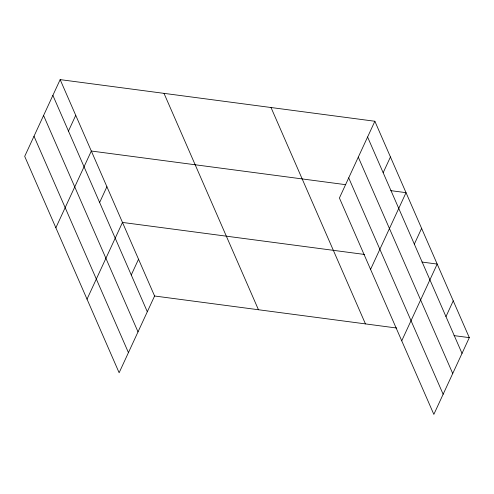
<?xml version="1.0" encoding="UTF-8"?>
<svg xmlns="http://www.w3.org/2000/svg" width="494" height="494" viewBox="0 0 494 494"><rect width="100%" height="100%" fill="white"/><g stroke="black" fill="none" stroke-linecap="round" stroke-linejoin="round"><path stroke-width="0.74" d="M60.157 79.62L24.7 156.363L119.134 372.742L154.591 295.999L60.157 79.62L374.866 121.258L469.3 337.637L433.843 414.38L339.409 198.001L374.866 121.258M68.462 131.077L75.743 115.324M55.865 227.771L91.322 151.028L345.701 184.682M99.627 202.484L106.902 186.732M87.024 299.173L122.487 222.43L364.646 254.472M131.262 274.967L138.542 259.214M383.171 172.715L390.445 156.962M370.568 269.403L406.031 192.666L390.754 190.641M414.33 244.116L421.61 228.364M401.733 340.811L437.19 264.068L421.919 262.048M445.965 316.605L453.245 300.852M154.591 295.999L396.756 328.041M454.029 335.617L469.3 337.637M367.585 137.011L462.02 353.389M358.286 157.141L452.72 373.513M348.708 177.877L443.143 394.249M271.015 107.519L365.449 323.897M164.014 93.366L258.448 309.738M52.883 95.373L147.317 311.751M43.583 115.503L138.017 331.875M34 136.239L128.434 352.611"/></g></svg>
